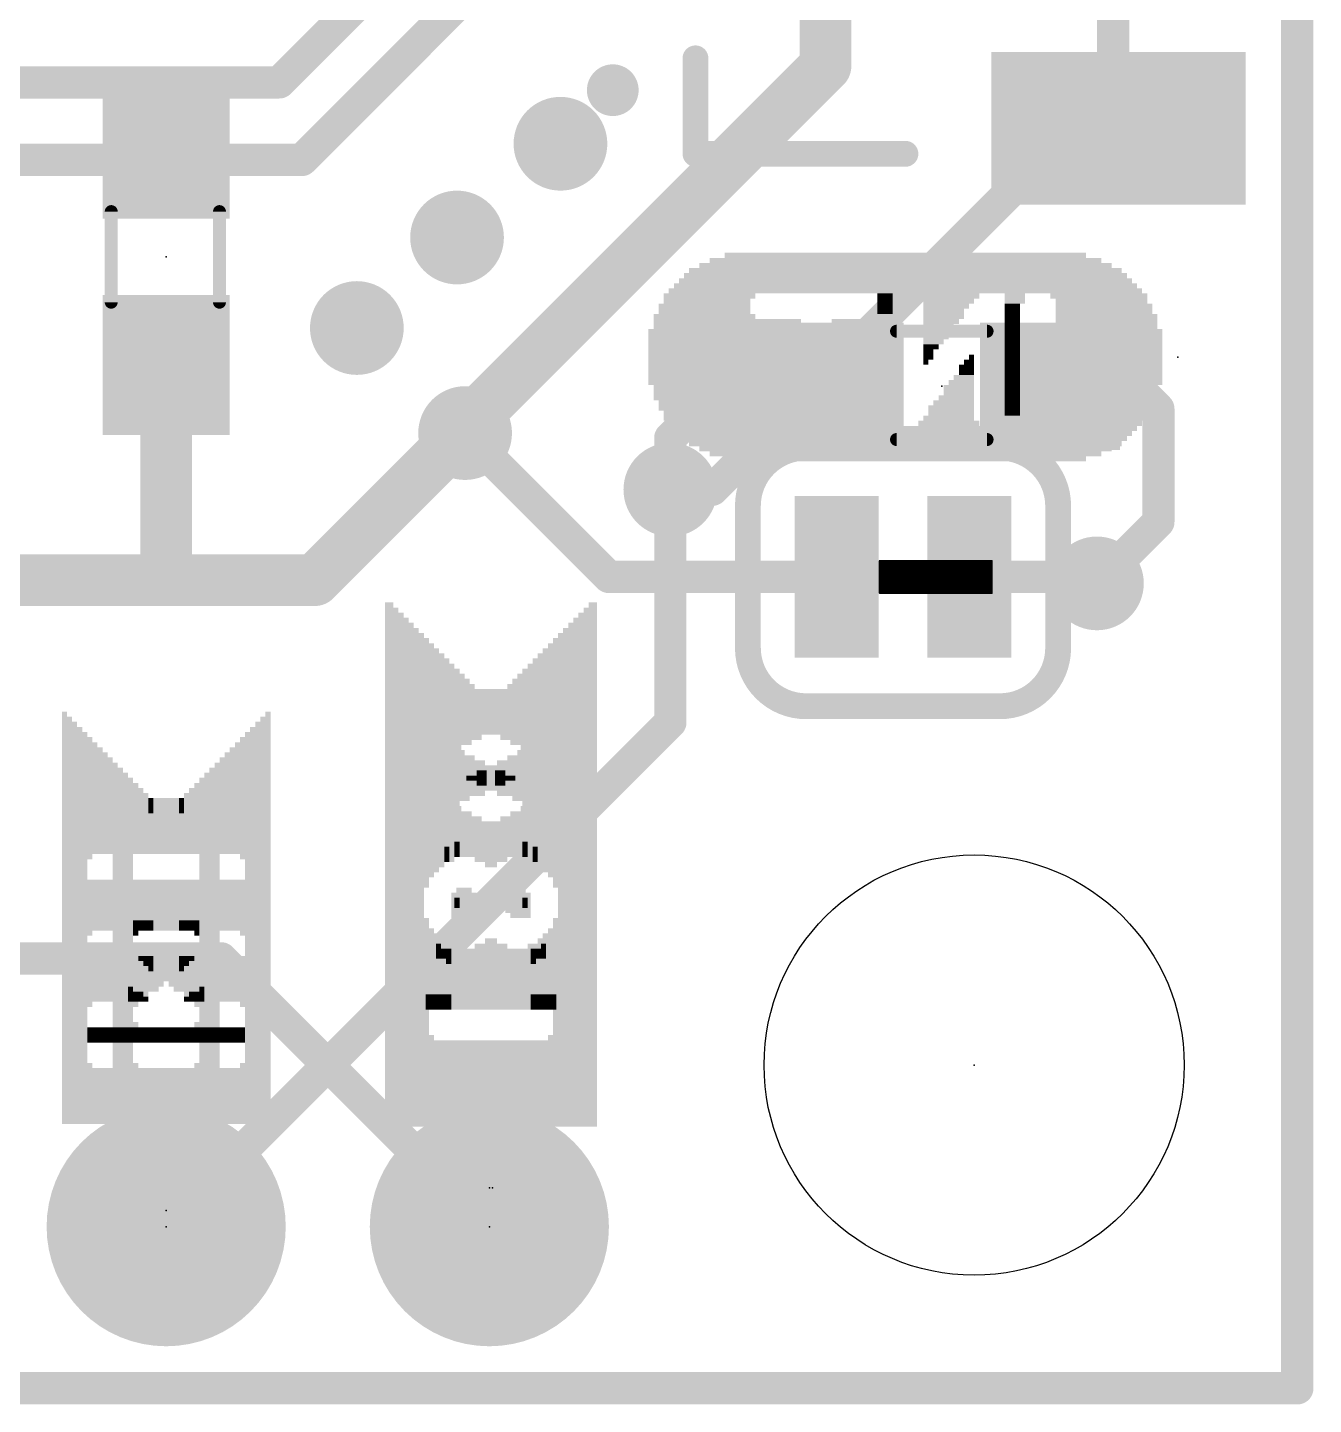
# Model space of a CAD drawing. Extents: x -23 to 84, y -20 to 26.
# Drawn here: x 15.42 to 25.53, y -0.13 to 10.69 of the extents above; entities that cross this region are included whole.
import ezdxf

# ---------------------------------------------------------------- set-up
doc = ezdxf.new("R2010")
doc.units = 0
for name, color, linetype in [('1', 12, 'CONTINUOUS'), ('16', 132, 'CONTINUOUS'), ('17', 110, 'CONTINUOUS'), ('18', 110, 'CONTINUOUS'), ('20', 53, 'CONTINUOUS'), ('21', 41, 'CONTINUOUS'), ('22', 40, 'CONTINUOUS'), ('23', 53, 'CONTINUOUS'), ('24', 53, 'CONTINUOUS'), ('51', 53, 'CONTINUOUS')]:
    doc.layers.add(name, color=color, linetype=linetype)

# ---------------------------------------------------------------- blocks, each defined once
blk = doc.blocks.new('RECT')
blk.add_solid([(-0.5, -0.5), (0.5, -0.5), (-0.5, 0.5), (0.5, 0.5)])
blk = doc.blocks.new('ROUNDP')
at = {"const_width": 0.5}
blk.add_lwpolyline([(0, -0.25, 1), (0, 0.25, 1), (0, -0.25)], format="xyb", dxfattribs=at)
blk = doc.blocks.new('ROUNDV')
at = {"const_width": 0.5}
blk.add_lwpolyline([(0, -0.25, 1), (0, 0.25, 1), (0, -0.25)], format="xyb", dxfattribs=at)

msp = doc.modelspace()

# ---------------------------------------------------------------- linework, layer by layer
at = {"layer": '1'}
for points, const_width in [([(25.4, 0), (25.4, 25.4)], 0.254), ([(21.6916, 11.8618), (21.6916, 10.3886)], 0.4064), ([(21.6916, 10.3886), (18.8595, 7.5565)], 0.4064), ([(16.51, 8.04), (16.51, 6.35)], 0.4064), ([(20.8788, 7.874), (20.4724, 7.4676)], 0.254), ([(20.8788, 7.874), (21.756, 7.874)], 0.254), ([(23.456, 7.874), (24.13, 7.874)], 0.254), ([(24.13, 7.874), (24.3078, 7.6962)], 0.254), ([(24.3078, 7.6962), (24.3078, 6.8072)], 0.254), ([(18.8341, 7.5057), (17.6784, 6.35)], 0.4064), ([(18.8595, 7.5057), (18.8341, 7.5057)], 0.4064), ([(18.8595, 7.5565), (18.8595, 7.5057)], 0.4064), ([(20.4724, 7.0612), (20.4724, 7.4676)], 0.254), ([(20.4724, 7.0612), (20.4724, 5.2324)], 0.254), ([(24.3078, 6.8072), (23.8252, 6.3246)], 0.254), ([(16.51, 6.35), (14.605, 6.35)], 0.4064), ([(17.6784, 6.35), (16.51, 6.35)], 0.4064), ([(20.4724, 5.2324), (16.51, 1.27)], 0.254), ([(0, 0), (25.4, 0)], 0.254)]:
    msp.add_lwpolyline(points, dxfattribs=dict(at, const_width=const_width))
for points, const_width in [([(21.7634, 10.3168, 1), (21.6198, 10.4604)], 0.2032), ([(21.59, 10.3886, 1), (21.7932, 10.3886)], 0.2032), ([(16.6116, 8.04, 1), (16.4084, 8.04)], 0.2032), ([(20.8788, 7.9375, 1), (20.8788, 7.8105)], 0.127), ([(20.9237, 7.8291, 1), (20.8339, 7.9189)], 0.127), ([(21.756, 7.8105, 1), (21.756, 7.9375)], 0.127), ([(23.456, 7.9375, 1), (23.456, 7.8105)], 0.127), ([(24.1749, 7.9189, 1), (24.0851, 7.8291)], 0.127), ([(24.13, 7.8105, 1), (24.13, 7.9375)], 0.127), ([(24.3713, 7.6962, 1), (24.2443, 7.6962)], 0.127), ([(24.2629, 7.6513, 1), (24.3527, 7.7411)], 0.127), ([(18.8341, 7.6073, 1), (18.8341, 7.4041)], 0.2032), ([(18.9611, 7.5565, 1), (18.7579, 7.5565)], 0.2032), ([(18.7877, 7.6283, 1), (18.9313, 7.4847)], 0.2032), ([(18.9059, 7.4339, 1), (18.7623, 7.5775)], 0.2032), ([(18.8595, 7.4041, 1), (18.8595, 7.6073)], 0.2032), ([(18.7579, 7.5057, 1), (18.9611, 7.5057)], 0.2032), ([(20.5359, 7.4676, 1), (20.4089, 7.4676)], 0.127), ([(20.4275, 7.5125, 1), (20.5173, 7.4227)], 0.127), ([(20.5359, 7.0612, 1), (20.4089, 7.0612)], 0.127), ([(20.4089, 7.0612, 1), (20.5359, 7.0612)], 0.127), ([(24.3527, 6.7623, 1), (24.2629, 6.8521)], 0.127), ([(24.2443, 6.8072, 1), (24.3713, 6.8072)], 0.127), ([(16.51, 6.4516, 1), (16.51, 6.2484)], 0.2032), ([(16.51, 6.2484, 1), (16.51, 6.4516)], 0.2032), ([(17.6066, 6.4218, 1), (17.7502, 6.2782)], 0.2032), ([(17.6784, 6.2484, 1), (17.6784, 6.4516)], 0.2032), ([(16.4084, 6.35, 1), (16.6116, 6.35)], 0.2032), ([(23.7803, 6.3695, 1), (23.8701, 6.2797)], 0.127), ([(20.5173, 5.1875, 1), (20.4275, 5.2773)], 0.127), ([(20.4089, 5.2324, 1), (20.5359, 5.2324)], 0.127), ([(16.4651, 1.3149, 1), (16.5549, 1.2251)], 0.127), ([(25.4, -0.0635, 1), (25.4, 0.0635)], 0.127), ([(25.3365, 0, 1), (25.4635, 0)], 0.127)]:
    msp.add_lwpolyline(points, format="xyb", dxfattribs=dict(at, const_width=const_width))
at = {"layer": '16'}
for points, const_width in [([(25.4, 0), (25.4, 25.4)], 0.254), ([(23.9522, 15.7542), (23.9522, 10.2108)], 0.254), ([(18.0848, 10.9474), (17.399, 10.2616)], 0.254), ([(18.8214, 10.8966), (17.5768, 9.652)], 0.254), ([(17.399, 10.2616), (11.43, 10.2616)], 0.254), ([(23.9522, 10.2108), (20.8026, 7.0612)], 0.254), ([(17.5768, 9.652), (11.2776, 9.652)], 0.254), ([(19.9898, 6.3754), (18.8595, 7.5057)], 0.254), ([(20.8026, 7.0612), (20.4724, 7.0612)], 0.254), ([(21.7805, 6.3754), (19.9898, 6.3754)], 0.254), ([(22.9997, 6.5024), (22.1171, 6.5024)], 0.0127), ([(22.1171, 6.5024), (22.1171, 6.2484)], 0.0127), ([(22.1171, 6.4897), (22.9997, 6.4897)], 0.0127), ([(22.8219, 6.3754), (23.7744, 6.3754)], 0.254), ([(22.9997, 6.2484), (22.9997, 6.5024)], 0.0127), ([(23.7744, 6.3754), (23.8252, 6.3246)], 0.254), ([(22.1171, 6.477), (22.9997, 6.477)], 0.0127), ([(22.1171, 6.4643), (22.9997, 6.4643)], 0.0127), ([(22.1171, 6.4516), (22.9997, 6.4516)], 0.0127), ([(22.1171, 6.4389), (22.9997, 6.4389)], 0.0127), ([(22.1171, 6.4262), (22.9997, 6.4262)], 0.0127), ([(22.1171, 6.4135), (22.9997, 6.4135)], 0.0127), ([(22.1171, 6.4008), (22.9997, 6.4008)], 0.0127), ([(22.1171, 6.3881), (22.9997, 6.3881)], 0.0127), ([(22.1171, 6.3754), (22.9997, 6.3754)], 0.0127), ([(22.1171, 6.3627), (22.9997, 6.3627)], 0.0127), ([(22.1171, 6.35), (22.9997, 6.35)], 0.0127), ([(22.1171, 6.3373), (22.9997, 6.3373)], 0.0127), ([(22.1171, 6.3246), (22.9997, 6.3246)], 0.0127), ([(22.1171, 6.3119), (22.9997, 6.3119)], 0.0127), ([(22.1171, 6.2992), (22.9997, 6.2992)], 0.0127), ([(22.1171, 6.2865), (22.9997, 6.2865)], 0.0127), ([(22.1171, 6.2738), (22.9997, 6.2738)], 0.0127), ([(22.1171, 6.2611), (22.9997, 6.2611)], 0.0127), ([(22.1171, 6.2484), (22.9997, 6.2484)], 0.0127), ([(22.1171, 6.2484), (22.9997, 6.2484)], 0.0127), ([(16.9418, 3.3782), (11.8618, 3.3782)], 0.254), ([(19.05, 1.27), (16.9418, 3.3782)], 0.254), ([(0, 0), (25.4, 0)], 0.254)]:
    msp.add_lwpolyline(points, dxfattribs=dict(at, const_width=const_width))
for points, const_width in [([(17.399, 10.1981, 1), (17.399, 10.3251)], 0.127), ([(17.3541, 10.3065, 1), (17.4439, 10.2167)], 0.127), ([(23.9971, 10.1659, 1), (23.9073, 10.2557)], 0.127), ([(23.8887, 10.2108, 1), (24.0157, 10.2108)], 0.127), ([(17.5319, 9.6969, 1), (17.6217, 9.6071)], 0.127), ([(17.5768, 9.5885, 1), (17.5768, 9.7155)], 0.127), ([(18.9044, 7.5506, 1), (18.8146, 7.4608)], 0.127), ([(20.4724, 7.1247, 1), (20.4724, 6.9977)], 0.127), ([(20.7577, 7.1061, 1), (20.8475, 7.0163)], 0.127), ([(20.8026, 6.9977, 1), (20.8026, 7.1247)], 0.127), ([(19.9898, 6.4389, 1), (19.9898, 6.3119)], 0.127), ([(21.7805, 6.3119, 1), (21.7805, 6.4389)], 0.127), ([(22.1171, 6.5056, 1), (22.1171, 6.4992)], 0.0064), ([(22.1202, 6.5024, 1), (22.1139, 6.5024)], 0.0064), ([(22.1171, 6.4929, 1), (22.1171, 6.4865)], 0.0064), ([(22.8219, 6.4389, 1), (22.8219, 6.3119)], 0.127), ([(23.0029, 6.5024, 1), (22.9965, 6.5024)], 0.0064), ([(22.9997, 6.4992, 1), (22.9997, 6.5056)], 0.0064), ([(22.9997, 6.4865, 1), (22.9997, 6.4929)], 0.0064), ([(23.8193, 6.4203, 1), (23.7295, 6.3305)], 0.127), ([(23.7744, 6.3119, 1), (23.7744, 6.4389)], 0.127), ([(19.9449, 6.3305, 1), (20.0347, 6.4203)], 0.127), ([(22.1171, 6.4802, 1), (22.1171, 6.4738)], 0.0064), ([(22.1171, 6.4675, 1), (22.1171, 6.4611)], 0.0064), ([(22.1171, 6.4548, 1), (22.1171, 6.4484)], 0.0064), ([(22.1171, 6.4421, 1), (22.1171, 6.4357)], 0.0064), ([(22.1171, 6.4294, 1), (22.1171, 6.423)], 0.0064), ([(22.1171, 6.4167, 1), (22.1171, 6.4103)], 0.0064), ([(22.1171, 6.404, 1), (22.1171, 6.3976)], 0.0064), ([(22.1171, 6.3913, 1), (22.1171, 6.3849)], 0.0064), ([(22.9997, 6.4738, 1), (22.9997, 6.4802)], 0.0064), ([(22.9997, 6.4611, 1), (22.9997, 6.4675)], 0.0064), ([(22.9997, 6.4484, 1), (22.9997, 6.4548)], 0.0064), ([(22.9997, 6.4357, 1), (22.9997, 6.4421)], 0.0064), ([(22.9997, 6.423, 1), (22.9997, 6.4294)], 0.0064), ([(22.9997, 6.4103, 1), (22.9997, 6.4167)], 0.0064), ([(22.9997, 6.3976, 1), (22.9997, 6.404)], 0.0064), ([(22.9997, 6.3849, 1), (22.9997, 6.3913)], 0.0064), ([(23.7803, 6.2797, 1), (23.8701, 6.3695)], 0.127), ([(22.1171, 6.3786, 1), (22.1171, 6.3722)], 0.0064), ([(22.1171, 6.3659, 1), (22.1171, 6.3595)], 0.0064), ([(22.1171, 6.3532, 1), (22.1171, 6.3468)], 0.0064), ([(22.1171, 6.3405, 1), (22.1171, 6.3341)], 0.0064), ([(22.1171, 6.3278, 1), (22.1171, 6.3214)], 0.0064), ([(22.1171, 6.3151, 1), (22.1171, 6.3087)], 0.0064), ([(22.1171, 6.3024, 1), (22.1171, 6.296)], 0.0064), ([(22.1171, 6.2897, 1), (22.1171, 6.2833)], 0.0064), ([(22.1171, 6.277, 1), (22.1171, 6.2706)], 0.0064), ([(22.9997, 6.3722, 1), (22.9997, 6.3786)], 0.0064), ([(22.9997, 6.3595, 1), (22.9997, 6.3659)], 0.0064), ([(22.9997, 6.3468, 1), (22.9997, 6.3532)], 0.0064), ([(22.9997, 6.3341, 1), (22.9997, 6.3405)], 0.0064), ([(22.9997, 6.3214, 1), (22.9997, 6.3278)], 0.0064), ([(22.9997, 6.3087, 1), (22.9997, 6.3151)], 0.0064), ([(22.9997, 6.296, 1), (22.9997, 6.3024)], 0.0064), ([(22.9997, 6.2833, 1), (22.9997, 6.2897)], 0.0064), ([(22.9997, 6.2706, 1), (22.9997, 6.277)], 0.0064), ([(22.1171, 6.2643, 1), (22.1171, 6.2579)], 0.0064), ([(22.1171, 6.2516, 1), (22.1171, 6.2452)], 0.0064), ([(22.1171, 6.2516, 1), (22.1171, 6.2452)], 0.0064), ([(22.1139, 6.2484, 1), (22.1202, 6.2484)], 0.0064), ([(22.9965, 6.2484, 1), (23.0029, 6.2484)], 0.0064), ([(22.9997, 6.2579, 1), (22.9997, 6.2643)], 0.0064), ([(22.9997, 6.2452, 1), (22.9997, 6.2516)], 0.0064), ([(22.9997, 6.2452, 1), (22.9997, 6.2516)], 0.0064), ([(16.9867, 3.4231, 1), (16.8969, 3.3333)], 0.127), ([(16.9418, 3.3147, 1), (16.9418, 3.4417)], 0.127), ([(19.0051, 1.2251, 1), (19.0949, 1.3149)], 0.127), ([(25.4, -0.0635, 1), (25.4, 0.0635)], 0.127), ([(25.3365, 0, 1), (25.4635, 0)], 0.127)]:
    msp.add_lwpolyline(points, format="xyb", dxfattribs=dict(at, const_width=const_width))
at = {"layer": '20', "const_width": 0.2032}
for points in [[(25.4, 25.4), (25.4, 0)], [(25.4, 0), (0, 0)]]:
    msp.add_lwpolyline(points, dxfattribs=at)
at = {"layer": '20', "const_width": 0.1016}
for points in [[(25.3492, 0, 1), (25.4508, 0)], [(25.4, -0.0508, 1), (25.4, 0.0508)]]:
    msp.add_lwpolyline(points, format="xyb", dxfattribs=at)
at = {"layer": '20'}
msp.add_circle((22.86, 2.54), 1.651, dxfattribs=at)
at = {"layer": '21', "const_width": 0.2032}
for points in [[(20.67, 9.7), (20.67, 10.45)], [(22.32, 9.7), (20.67, 9.7)]]:
    msp.add_lwpolyline(points, dxfattribs=at)
at = {"layer": '21'}
for points, const_width in [([(20.7208, 10.45, 1), (20.6192, 10.45)], 0.1016), ([(20.02, 10.0984, 1), (20.02, 10.3016, 1), (20.02, 10.0984)], 0.2032), ([(20.67, 9.7508, 1), (20.67, 9.6492)], 0.1016), ([(20.6192, 9.7, 1), (20.7208, 9.7)], 0.1016), ([(22.32, 9.6492, 1), (22.32, 9.7508)], 0.1016)]:
    msp.add_lwpolyline(points, format="xyb", dxfattribs=dict(at, const_width=const_width))
at = {"layer": '22'}
for points, const_width in [([(21.5392, 7.3914, 0.4142), (21.082, 6.9342)], 0.2032), ([(21.5392, 7.4422, 1), (21.5392, 7.3406)], 0.1016), ([(21.5392, 7.3406, 1), (21.5392, 7.4422)], 0.1016), ([(23.5204, 6.9342, 0.4142), (23.0632, 7.3914)], 0.2032), ([(23.0632, 7.4422, 1), (23.0632, 7.3406)], 0.1016), ([(23.0632, 7.3406, 1), (23.0632, 7.4422)], 0.1016), ([(21.1328, 6.9342, 1), (21.0312, 6.9342)], 0.1016), ([(23.5712, 6.9342, 1), (23.4696, 6.9342)], 0.1016), ([(21.0312, 6.9342, 1), (21.1328, 6.9342)], 0.1016), ([(23.4696, 6.9342, 1), (23.5712, 6.9342)], 0.1016), ([(21.082, 5.8166, 0.4142), (21.5392, 5.3594)], 0.2032), ([(21.1328, 5.8166, 1), (21.0312, 5.8166)], 0.1016), ([(21.0312, 5.8166, 1), (21.1328, 5.8166)], 0.1016), ([(23.0632, 5.3594, 0.4142), (23.5204, 5.8166)], 0.2032), ([(23.5712, 5.8166, 1), (23.4696, 5.8166)], 0.1016), ([(23.4696, 5.8166, 1), (23.5712, 5.8166)], 0.1016), ([(21.5392, 5.4102, 1), (21.5392, 5.3086)], 0.1016), ([(21.5392, 5.3086, 1), (21.5392, 5.4102)], 0.1016), ([(23.0632, 5.4102, 1), (23.0632, 5.3086)], 0.1016), ([(23.0632, 5.3086, 1), (23.0632, 5.4102)], 0.1016)]:
    msp.add_lwpolyline(points, format="xyb", dxfattribs=dict(at, const_width=const_width))
at = {"layer": '22', "const_width": 0.2032}
for points in [[(23.0632, 7.3914), (21.5392, 7.3914)], [(21.082, 5.8166), (21.082, 6.9342)], [(23.5204, 5.8166), (23.5204, 6.9342)], [(21.5392, 5.3594), (23.0632, 5.3594)]]:
    msp.add_lwpolyline(points, dxfattribs=at)
at = {"layer": '23'}
for p in [(16.51, 8.89), (22.606, 7.874), (22.86, 2.54), (19.0754, 1.5748), (16.51, 1.397), (16.51, 1.27), (19.05, 1.27)]:
    msp.add_point(p, dxfattribs=at)
at = {"layer": '24'}
for p in [(24.4602, 8.1026), (22.3012, 6.3754), (19.05, 1.5748), (16.51, 1.397)]:
    msp.add_point(p, dxfattribs=at)
at = {"layer": '51', "const_width": 0.1016}
for points in [[(16.078, 8.534), (16.078, 9.246)], [(16.929, 8.534), (16.929, 9.246)], [(22.25, 8.306), (22.962, 8.306)], [(22.25, 7.455), (22.962, 7.455)]]:
    msp.add_lwpolyline(points, dxfattribs=at)
at = {"layer": '51', "const_width": 0.0508}
for points in [[(16.1034, 9.246, 1), (16.0526, 9.246)], [(16.9544, 9.246, 1), (16.9036, 9.246)], [(16.0526, 8.534, 1), (16.1034, 8.534)], [(16.9036, 8.534, 1), (16.9544, 8.534)], [(22.25, 8.3314, 1), (22.25, 8.2806)], [(22.962, 8.2806, 1), (22.962, 8.3314)], [(22.25, 7.4804, 1), (22.25, 7.4296)], [(22.962, 7.4296, 1), (22.962, 7.4804)]]:
    msp.add_lwpolyline(points, format="xyb", dxfattribs=at)

# ---------------------------------------------------------------- block references
at = {"layer": '1', "xscale": 1.2, "yscale": 2, "rotation": 90}
msp.add_blockref('RECT', (23.995, 9.9), dxfattribs=at)
at = {"layer": '1', "xscale": 1.1, "rotation": 90}
for p in [(16.51, 9.74), (16.51, 8.04)]:
    msp.add_blockref('RECT', p, dxfattribs=at)
at = {"layer": '1', "xscale": 1.1}
for p in [(21.756, 7.874), (23.456, 7.874)]:
    msp.add_blockref('RECT', p, dxfattribs=at)
at = {"layer": '16', "xscale": 0.6604, "yscale": 1.27, "rotation": 180}
for p in [(21.7805, 6.3754), (22.8219, 6.3754)]:
    msp.add_blockref('RECT', p, dxfattribs=at)
at = {"layer": '17', "xscale": 1.8796, "yscale": 1.8796, "rotation": 90}
for p in [(16.51, 1.27), (16.51, 1.27), (19.05, 1.27), (19.05, 1.27)]:
    msp.add_blockref('ROUNDP', p, dxfattribs=at)
at = {"layer": '18', "xscale": 0.7366, "yscale": 0.7366}
for p in [(19.6088, 9.779), (19.6088, 9.779), (18.796, 9.0424), (18.796, 9.0424), (18.0086, 8.3312), (18.0086, 8.3312), (18.8595, 7.5057), (18.8595, 7.5057), (20.4724, 7.0612), (20.4724, 7.0612), (23.8252, 6.3246), (23.8252, 6.3246)]:
    msp.add_blockref('ROUNDV', p, dxfattribs=at)
at = {"layer": '21', "yscale": 0.04, "rotation": 90}
for p, xscale in [((18.2754, 4.1148), 4.12), ((19.8754, 4.1148), 4.12), ((18.3154, 4.0948), 4.08), ((18.3554, 4.0748), 4.04), ((19.7954, 4.0748), 4.04), ((19.8354, 4.0948), 4.08), ((18.3954, 4.0548), 4), ((18.4354, 4.0348), 3.96), ((18.4754, 4.0148), 3.92), ((19.6754, 4.0148), 3.92), ((19.7154, 4.0348), 3.96), ((19.7554, 4.0548), 4), ((18.5154, 3.9948), 3.88), ((18.5554, 5.5548), 0.68), ((18.5954, 5.5748), 0.56), ((19.5554, 5.3748), 0.96), ((19.5954, 5.3748), 1.04), ((19.6354, 3.9948), 3.88), ((18.6354, 5.5748), 0.48), ((18.6754, 5.5548), 0.44), ((18.7154, 5.5348), 0.4), ((19.4354, 5.3548), 0.76), ((19.4754, 5.3548), 0.84), ((19.5154, 5.3748), 0.88), ((18.7554, 5.4948), 0.4), ((18.7954, 5.4748), 0.36), ((19.3554, 5.3348), 0.64), ((19.3954, 5.3348), 0.72), ((18.8354, 5.4348), 0.36), ((18.8754, 5.4148), 0.32), ((18.9154, 5.3748), 0.32), ((19.2354, 5.2948), 0.48), ((19.2754, 5.3148), 0.52), ((19.3154, 5.3148), 0.6), ((18.9554, 5.3548), 0.28), ((18.9954, 5.3348), 0.32), ((19.0354, 5.3348), 0.32), ((19.0754, 5.3148), 0.36), ((19.1154, 5.3148), 0.36), ((19.1554, 5.2948), 0.4), ((19.1954, 5.2948), 0.4), ((15.71, 3.697), 3.24), ((17.31, 3.697), 3.24), ((15.75, 3.677), 3.2), ((15.79, 3.657), 3.16), ((15.83, 3.637), 3.12), ((17.19, 3.637), 3.12), ((17.23, 3.657), 3.16), ((17.27, 3.677), 3.2), ((15.87, 4.797), 0.72), ((15.91, 4.817), 0.6), ((17.11, 4.637), 0.96), ((17.15, 3.617), 3.08), ((18.5554, 4.8148), 0.72), ((18.5954, 4.7948), 0.6), ((18.6354, 4.7948), 0.6), ((15.95, 4.797), 0.56), ((15.99, 4.777), 0.52), ((16.03, 4.757), 0.48), ((16.99, 4.597), 0.8), ((17.03, 4.617), 0.84), ((17.07, 4.637), 0.88), ((18.6754, 4.7948), 0.52), ((18.7154, 4.7948), 0.52), ((18.7554, 4.7948), 0.44), ((18.7954, 4.7948), 0.44), ((18.8354, 4.8148), 0.4), ((16.07, 4.697), 0.52), ((16.11, 3.497), 2.84), ((16.15, 3.477), 2.8), ((16.87, 4.537), 0.68), ((16.91, 4.557), 0.72), ((16.95, 4.577), 0.76), ((18.8754, 4.7948), 0.36), ((18.9154, 4.8148), 0.32), ((18.9554, 4.7948), 0.28), ((18.9954, 4.7948), 0.28), ((19.0354, 4.7948), 0.2), ((19.0754, 4.7948), 0.2), ((16.19, 3.457), 2.76), ((16.23, 3.437), 2.72), ((16.79, 4.497), 0.6), ((16.83, 4.517), 0.64), ((19.1154, 4.7948), 0.12), ((19.1554, 4.7948), 0.12), ((19.1954, 4.7948), 0.04), ((19.2354, 4.7948), 0.04), ((16.27, 4.617), 0.28), ((16.31, 4.617), 0.2), ((16.35, 4.597), 0.16), ((16.67, 4.437), 0.48), ((16.71, 4.457), 0.52), ((16.75, 4.477), 0.56), ((19.4754, 4.3948), 0.52), ((19.5154, 4.3748), 0.56), ((19.5554, 4.3748), 0.64), ((19.5954, 4.3548), 0.76), ((16.39, 4.577), 0.12), ((16.43, 4.417), 0.44), ((16.47, 4.417), 0.44), ((16.51, 4.417), 0.44), ((16.55, 4.417), 0.44), ((16.59, 4.417), 0.44), ((16.63, 4.417), 0.44), ((19.3154, 4.3748), 0.4), ((19.3554, 4.3748), 0.4), ((19.3954, 4.3948), 0.44), ((19.4354, 4.3948), 0.44), ((19.0754, 4.2748), 0.36), ((19.1154, 4.2948), 0.32), ((19.1554, 4.3348), 0.32), ((19.1954, 4.3348), 0.32), ((19.2354, 4.3548), 0.36), ((19.2754, 4.3548), 0.36), ((18.5554, 4.1748), 0.48), ((18.8354, 4.2548), 0.16), ((18.8754, 4.2548), 0.16), ((18.9154, 4.2748), 0.2), ((18.9554, 4.2548), 0.24), ((18.9954, 4.2748), 0.28), ((19.0354, 4.2548), 0.32), ((18.5954, 4.1548), 0.28), ((18.6354, 4.1548), 0.2), ((18.6754, 4.1748), 0.16), ((18.7154, 4.1948), 0.12), ((18.7554, 4.2148), 0.16), ((18.7954, 4.2348), 0.12), ((16.43, 3.777), 0.36), ((16.47, 3.797), 0.4), ((16.51, 3.797), 0.4), ((16.55, 3.797), 0.4), ((16.59, 3.797), 0.4), ((16.63, 3.797), 0.4), ((16.67, 3.797), 0.4), ((16.71, 3.797), 0.4), ((16.75, 3.797), 0.4), ((16.79, 3.797), 0.4), ((16.83, 3.797), 0.4), ((16.87, 3.797), 0.4), ((16.91, 3.797), 0.4), ((16.95, 3.797), 0.4), ((16.99, 3.797), 0.4), ((17.03, 3.797), 0.4), ((17.07, 3.797), 0.4), ((17.11, 3.777), 0.44), ((19.2354, 3.8148), 0.24), ((19.2754, 3.8148), 0.24), ((19.3154, 3.8148), 0.24), ((18.7954, 3.8148), 0.08), ((18.8354, 3.8148), 0.16), ((18.8754, 3.8148), 0.16), ((18.9154, 3.8148), 0.16), ((19.1954, 3.8148), 0.16), ((19.3554, 3.7948), 0.2), ((18.5554, 2.8748), 1.64), ((16.27, 3.617), 0.12), ((16.31, 3.637), 0.08), ((16.35, 3.637), 0.08), ((16.39, 3.637), 0.08), ((18.5954, 3.2948), 0.64), ((18.6354, 3.2748), 0.6), ((19.5554, 3.4548), 0.24), ((19.5954, 3.4948), 0.32), ((18.6754, 3.2548), 0.56), ((18.7154, 3.2348), 0.52), ((18.7554, 3.2348), 0.52), ((18.9554, 3.2348), 0.52), ((18.9954, 3.2348), 0.52), ((19.0354, 3.2548), 0.56), ((19.0754, 3.2548), 0.56), ((19.1154, 3.2348), 0.52), ((19.4754, 3.4348), 0.12), ((19.5154, 3.4548), 0.16), ((16.27, 3.197), 0.4), ((16.31, 3.217), 0.36), ((16.35, 3.237), 0.32), ((16.39, 3.257), 0.28), ((16.43, 3.257), 0.28), ((16.47, 3.277), 0.24), ((16.51, 3.297), 0.2), ((16.55, 3.317), 0.16), ((16.59, 3.317), 0.16), ((16.63, 3.337), 0.12), ((16.67, 3.357), 0.08), ((16.71, 3.377), 0.04), ((17.03, 3.197), 0.32), ((17.07, 3.197), 0.32), ((17.11, 3.197), 0.4), ((18.7954, 3.2148), 0.48), ((18.8354, 3.2148), 0.48), ((18.8754, 3.2148), 0.48), ((18.9154, 3.2148), 0.48), ((19.1554, 3.2148), 0.48), ((19.1954, 3.2148), 0.48), ((19.2354, 3.2148), 0.48), ((19.2754, 3.1948), 0.44), ((19.3154, 3.2148), 0.48), ((19.3554, 3.3748), 0.16), ((19.3954, 3.3948), 0.12), ((19.4354, 3.4148), 0.08), ((16.95, 3.157), 0.24), ((16.99, 3.177), 0.28), ((16.79, 3.097), 0.12), ((16.83, 3.117), 0.16), ((16.87, 3.137), 0.2), ((16.91, 3.137), 0.2), ((19.3554, 3.0748), 0.2), ((16.67, 3.057), 0.04), ((16.71, 3.077), 0.08), ((16.75, 3.077), 0.08), ((19.3954, 3.0348), 0.12), ((19.4354, 3.0348), 0.12), ((19.4754, 3.0348), 0.12), ((19.5154, 3.0348), 0.12), ((19.5554, 3.0348), 0.12), ((19.5954, 3.0548), 0.16), ((16.27, 2.797), 0.16), ((16.31, 2.777), 0.12), ((16.35, 2.777), 0.12), ((16.39, 2.777), 0.12), ((16.43, 2.777), 0.12), ((16.47, 2.777), 0.12), ((16.51, 2.777), 0.12), ((16.55, 2.777), 0.12), ((16.59, 2.777), 0.12), ((16.63, 2.777), 0.12), ((16.67, 2.777), 0.12), ((16.71, 2.777), 0.12), ((16.75, 2.777), 0.12), ((16.79, 2.777), 0.12), ((16.83, 2.777), 0.12), ((16.87, 2.777), 0.12), ((16.91, 2.777), 0.12), ((16.95, 2.777), 0.12), ((16.99, 2.777), 0.12), ((17.03, 2.777), 0.12), ((17.07, 2.777), 0.12), ((17.11, 2.777), 0.12), ((18.5954, 2.4148), 0.72), ((18.6354, 2.3948), 0.68), ((19.0354, 2.3948), 0.68), ((19.0754, 2.3948), 0.68), ((19.1154, 2.3948), 0.68), ((19.1554, 2.3948), 0.68), ((19.1954, 2.3948), 0.68), ((19.2354, 2.3948), 0.68), ((19.2754, 2.3948), 0.68), ((19.3154, 2.3948), 0.68), ((19.3554, 2.3948), 0.68), ((19.3954, 2.3948), 0.68), ((19.4354, 2.3948), 0.68), ((19.4754, 2.3948), 0.68), ((19.5154, 2.3948), 0.68), ((19.5554, 2.3948), 0.68), ((19.5954, 2.4148), 0.72), ((18.6754, 2.3748), 0.64), ((18.7154, 2.3548), 0.6), ((18.7554, 2.3348), 0.56), ((15.87, 2.297), 0.44), ((16.07, 2.297), 0.44), ((16.27, 2.317), 0.48), ((16.31, 2.297), 0.44), ((16.35, 2.297), 0.44), ((16.39, 2.297), 0.44), ((16.43, 2.297), 0.44), ((16.47, 2.297), 0.44), ((16.51, 2.297), 0.44), ((16.55, 2.297), 0.44), ((16.59, 2.297), 0.44), ((16.63, 2.297), 0.44), ((16.67, 2.297), 0.44), ((16.71, 2.297), 0.44), ((16.75, 2.297), 0.44), ((16.79, 2.297), 0.44), ((16.83, 2.297), 0.44), ((16.87, 2.297), 0.44), ((16.91, 2.297), 0.44), ((16.95, 2.297), 0.44), ((16.99, 2.297), 0.44), ((17.03, 2.297), 0.44), ((17.07, 2.297), 0.44), ((17.11, 2.317), 0.48), ((18.7954, 2.3148), 0.52), ((18.8354, 2.2948), 0.48), ((18.8754, 2.2748), 0.44), ((18.9154, 2.2748), 0.44), ((18.9554, 2.2748), 0.44), ((18.9954, 2.2948), 0.48), ((15.91, 2.277), 0.4), ((15.95, 2.277), 0.4), ((15.99, 2.277), 0.4), ((16.03, 2.277), 0.4)]:
    msp.add_blockref('RECT', p, dxfattribs=dict(at, xscale=xscale))
at = {"layer": '22', "yscale": 0.04}
for p, xscale, rotation in [((22.3202, 8.8626), 3.08, 180), ((22.3202, 8.9026), 2.84, 180), ((22.3202, 8.7826), 3.4, 180), ((22.3202, 8.8226), 3.24, 180), ((22.3202, 8.6626), 3.64, 180), ((22.3202, 8.7026), 3.56, 180), ((22.3202, 8.7426), 3.48, 180), ((20.7802, 8.5826), 0.72, 180), ((20.7602, 8.5426), 0.68, 180), ((22.3202, 8.6226), 3.72, 180), ((22.1602, 8.5826), 0.12, 180), ((22.1602, 8.5426), 0.12, 180), ((22.6602, 8.5826), 0.48, 180), ((22.6602, 8.5426), 0.4, 180), ((23.1802, 8.5826), 0.16, 180), ((23.1802, 8.5426), 0.16, 180), ((23.8402, 8.5826), 0.76, 180), ((23.8602, 8.5426), 0.72, 180), ((20.7402, 8.4226), 0.8, 180), ((20.7402, 8.5026), 0.72, 180), ((20.7402, 8.4626), 0.72, 180), ((22.1402, 8.4226), 0.16, 180), ((22.1602, 8.5026), 0.12, 180), ((22.1602, 8.4626), 0.12, 180), ((22.6402, 8.5026), 0.36, 180), ((22.6202, 8.4626), 0.32, 180), ((22.6202, 8.4226), 0.32, 180), ((23.1602, 8.5026), 0.12, 180), ((23.1602, 8.4626), 0.12, 180), ((23.1602, 8.4226), 0.12, 180), ((23.8802, 8.5026), 0.76, 180), ((23.8802, 8.4626), 0.76, 180), ((23.9002, 8.4226), 0.8, 180), ((20.9202, 8.3826), 1.16, 180), ((20.9202, 8.3426), 1.16, 180), ((21.9802, 8.3826), 0.48, 180), ((21.9802, 8.3426), 0.48, 180), ((22.6002, 8.3826), 0.28, 180), ((22.5802, 8.3426), 0.24, 180), ((23.1602, 8.3826), 0.12, 180), ((23.1602, 8.3426), 0.12, 180), ((23.9002, 8.3826), 0.8, 180), ((23.9002, 8.3426), 0.8, 180), ((20.9002, 8.3026), 1.2, 180), ((20.9002, 8.2626), 1.2, 180), ((20.9002, 8.2226), 1.2, 180), ((21.9802, 8.3026), 0.48, 180), ((21.9802, 8.2626), 0.48, 180), ((21.9802, 8.2226), 0.48, 180), ((22.5602, 8.3026), 0.2, 180), ((22.5602, 8.2626), 0.2, 180), ((22.5402, 8.2226), 0.16, 180), ((23.1602, 8.3026), 0.12, 180), ((23.1602, 8.2626), 0.12, 180), ((23.1602, 8.2226), 0.12, 180), ((23.9202, 8.3026), 0.84, 180), ((23.9202, 8.2626), 0.84, 180), ((23.9202, 8.2226), 0.84, 180), ((20.9002, 8.1826), 1.2, 180), ((20.9002, 8.1426), 1.2, 180), ((20.9002, 8.1026), 1.2, 180), ((21.9802, 8.1826), 0.48, 180), ((21.9802, 8.1426), 0.48, 180), ((21.9802, 8.1026), 0.48, 180), ((22.5202, 8.1826), 0.12, 180), ((22.5002, 8.1426), 0.08, 180), ((22.5002, 8.1026), 0.08, 180), ((22.8402, 8.1026), 0.04, 180), ((23.1602, 8.1826), 0.12, 180), ((23.1602, 8.1426), 0.12, 180), ((23.1602, 8.1026), 0.12, 180), ((23.9202, 8.1826), 0.84, 180), ((23.9202, 8.1426), 0.84, 180), ((23.9202, 8.1026), 0.84, 180), ((20.9002, 8.0626), 1.2, 180), ((20.9002, 8.0226), 1.2, 180), ((21.9802, 8.0626), 0.48, 180), ((21.9802, 8.0226), 0.48, 180), ((22.4802, 8.0626), 0.04, 180), ((22.8002, 8.0226), 0.12, 180), ((22.8202, 8.0626), 0.08, 180), ((23.1602, 8.0626), 0.12, 180), ((23.1602, 8.0226), 0.12, 180), ((23.9202, 8.0626), 0.84, 180), ((23.9202, 8.0226), 0.84, 180), ((20.9002, 7.9826), 1.2, 180), ((20.9002, 7.9426), 1.2, 180), ((20.9002, 7.9026), 1.2, 180), ((21.9802, 7.9826), 0.48, 180), ((21.9802, 7.9426), 0.48, 180), ((21.9802, 7.9026), 0.48, 180), ((22.7602, 7.9026), 0.2, 180), ((22.7802, 7.9426), 0.16, 180), ((22.8002, 7.9826), 0.12, 180), ((23.1602, 7.9826), 0.12, 180), ((23.1602, 7.9426), 0.12, 180), ((23.1602, 7.9026), 0.12, 180), ((23.9202, 7.9826), 0.84, 180), ((23.9202, 7.9426), 0.84, 180), ((23.9202, 7.9026), 0.84, 180), ((20.9202, 7.8626), 1.16, 180), ((20.9202, 7.8226), 1.16, 180), ((20.9202, 7.7826), 1.16, 180), ((21.9802, 7.8626), 0.48, 180), ((21.9802, 7.8226), 0.48, 180), ((21.9802, 7.7826), 0.48, 180), ((22.7202, 7.7826), 0.28, 180), ((22.7402, 7.8626), 0.24, 180), ((22.7402, 7.8226), 0.24, 180), ((23.1602, 7.8626), 0.12, 180), ((23.1602, 7.8226), 0.12, 180), ((23.1602, 7.7826), 0.12, 180), ((23.9002, 7.8626), 0.8, 180), ((23.9002, 7.8226), 0.8, 180), ((23.9002, 7.7826), 0.8, 180), ((20.9402, 7.7426), 1.12, 180), ((20.9402, 7.7026), 1.12, 180), ((20.9602, 7.6626), 1.08, 180), ((21.9802, 7.7426), 0.48, 180), ((21.9802, 7.7026), 0.48, 180), ((21.9802, 7.6626), 0.48, 180), ((22.6802, 7.7026), 0.36, 180), ((22.6802, 7.6626), 0.36, 180), ((22.7002, 7.7426), 0.32, 180), ((23.1602, 7.7426), 0.12, 180), ((23.1602, 7.7026), 0.12, 180), ((23.1602, 7.6626), 0.12, 180), ((23.8802, 7.7426), 0.76, 180), ((23.8802, 7.7026), 0.76, 180), ((23.8602, 7.6626), 0.72, 180), ((20.9602, 7.6226), 1.08, 180), ((21.0002, 7.5826), 1.08, 180), ((21.9802, 7.5826), 0.56, 180), ((21.9802, 7.6226), 0.48, 180), ((22.6602, 7.5826), 0.48, 180), ((22.6602, 7.6226), 0.4, 180), ((23.1802, 7.6226), 0.16, 180), ((23.1802, 7.5826), 0.16, 180), ((23.8402, 7.6226), 0.76, 180), ((23.8202, 7.5826), 0.72, 180), ((22.3202, 7.5426), 3.64, 180), ((22.3202, 7.5026), 3.56, 180), ((22.3202, 7.4626), 3.48, 180), ((22.3202, 7.4226), 3.4, 180), ((22.3202, 7.3826), 3.24, 180), ((22.3202, 7.3426), 3.08, 180), ((22.3202, 7.3026), 2.84, 180), ((18.25, 4.1148), 4.12, 90), ((19.85, 4.1148), 4.12, 90), ((18.29, 4.0948), 4.08, 90), ((18.33, 4.0748), 4.04, 90), ((19.77, 4.0748), 4.04, 90), ((19.81, 4.0948), 4.08, 90), ((18.37, 4.0548), 4, 90), ((18.41, 4.0348), 3.96, 90), ((18.45, 4.0148), 3.92, 90), ((19.65, 4.0148), 3.92, 90), ((19.69, 4.0348), 3.96, 90), ((19.73, 4.0548), 4, 90), ((18.49, 3.9948), 3.88, 90), ((18.53, 5.3748), 1.04, 90), ((18.57, 5.3748), 0.96, 90), ((19.53, 5.5748), 0.56, 90), ((19.57, 5.5548), 0.68, 90), ((19.61, 3.9948), 3.88, 90), ((18.61, 5.3748), 0.88, 90), ((18.65, 5.3548), 0.84, 90), ((18.69, 5.3548), 0.76, 90), ((19.41, 5.5348), 0.4, 90), ((19.45, 5.5548), 0.44, 90), ((19.49, 5.5748), 0.48, 90), ((18.73, 5.3348), 0.72, 90), ((18.77, 5.3348), 0.64, 90), ((19.33, 5.4748), 0.36, 90), ((19.37, 5.4948), 0.4, 90), ((18.81, 5.3148), 0.6, 90), ((18.85, 5.3148), 0.52, 90), ((18.89, 5.2948), 0.48, 90), ((19.21, 5.3748), 0.32, 90), ((19.25, 5.4148), 0.32, 90), ((19.29, 5.4348), 0.36, 90), ((18.93, 5.2948), 0.4, 90), ((18.97, 5.2948), 0.4, 90), ((19.01, 5.3148), 0.36, 90), ((19.05, 5.3148), 0.36, 90), ((19.09, 5.3348), 0.32, 90), ((19.13, 5.3348), 0.32, 90), ((19.17, 5.3548), 0.28, 90), ((15.71, 3.697), 3.24, 90), ((17.31, 3.697), 3.24, 90), ((15.75, 3.677), 3.2, 90), ((15.79, 3.657), 3.16, 90), ((15.83, 3.637), 3.12, 90), ((17.19, 3.637), 3.12, 90), ((17.23, 3.657), 3.16, 90), ((17.27, 3.677), 3.2, 90), ((15.87, 3.617), 3.08, 90), ((15.91, 4.637), 0.96, 90), ((17.11, 4.817), 0.6, 90), ((17.15, 4.797), 0.72, 90), ((19.49, 4.7948), 0.6, 90), ((19.53, 4.7948), 0.6, 90), ((19.57, 4.8148), 0.72, 90), ((15.95, 4.637), 0.88, 90), ((15.99, 4.617), 0.84, 90), ((16.03, 4.597), 0.8, 90), ((16.99, 4.757), 0.48, 90), ((17.03, 4.777), 0.52, 90), ((17.07, 4.797), 0.56, 90), ((19.29, 4.8148), 0.4, 90), ((19.33, 4.7948), 0.44, 90), ((19.37, 4.7948), 0.44, 90), ((19.41, 4.7948), 0.52, 90), ((19.45, 4.7948), 0.52, 90), ((16.07, 4.577), 0.76, 90), ((16.11, 4.557), 0.72, 90), ((16.15, 4.537), 0.68, 90), ((16.87, 3.477), 2.8, 90), ((16.91, 3.497), 2.84, 90), ((16.95, 4.697), 0.52, 90), ((19.05, 4.7948), 0.2, 90), ((19.09, 4.7948), 0.2, 90), ((19.13, 4.7948), 0.28, 90), ((19.17, 4.7948), 0.28, 90), ((19.21, 4.8148), 0.32, 90), ((19.25, 4.7948), 0.36, 90), ((16.19, 4.517), 0.64, 90), ((16.23, 4.497), 0.6, 90), ((16.79, 3.437), 2.72, 90), ((16.83, 3.457), 2.76, 90), ((18.89, 4.7948), 0.04, 90), ((18.93, 4.7948), 0.04, 90), ((18.97, 4.7948), 0.12, 90), ((19.01, 4.7948), 0.12, 90), ((16.27, 4.477), 0.56, 90), ((16.31, 4.457), 0.52, 90), ((16.35, 4.437), 0.48, 90), ((16.67, 4.597), 0.16, 90), ((16.71, 4.617), 0.2, 90), ((16.75, 4.617), 0.28, 90), ((18.53, 4.3548), 0.76, 90), ((18.57, 4.3748), 0.64, 90), ((18.61, 4.3748), 0.56, 90), ((18.65, 4.3948), 0.52, 90), ((16.39, 4.417), 0.44, 90), ((16.43, 4.417), 0.44, 90), ((16.47, 4.417), 0.44, 90), ((16.51, 4.417), 0.44, 90), ((16.55, 4.417), 0.44, 90), ((16.59, 4.417), 0.44, 90), ((16.63, 4.577), 0.12, 90), ((18.69, 4.3948), 0.44, 90), ((18.73, 4.3948), 0.44, 90), ((18.77, 4.3748), 0.4, 90), ((18.81, 4.3748), 0.4, 90), ((18.85, 4.3548), 0.36, 90), ((18.89, 4.3548), 0.36, 90), ((18.93, 4.3348), 0.32, 90), ((18.97, 4.3348), 0.32, 90), ((19.01, 4.2948), 0.32, 90), ((19.05, 4.2748), 0.36, 90), ((19.09, 4.2548), 0.32, 90), ((19.13, 4.2748), 0.28, 90), ((19.17, 4.2548), 0.24, 90), ((19.21, 4.2748), 0.2, 90), ((19.25, 4.2548), 0.16, 90), ((19.29, 4.2548), 0.16, 90), ((19.57, 4.1748), 0.48, 90), ((19.33, 4.2348), 0.12, 90), ((19.37, 4.2148), 0.16, 90), ((19.41, 4.1948), 0.12, 90), ((19.45, 4.1748), 0.16, 90), ((19.49, 4.1548), 0.2, 90), ((19.53, 4.1548), 0.28, 90), ((15.91, 3.777), 0.44, 90), ((15.95, 3.797), 0.4, 90), ((15.99, 3.797), 0.4, 90), ((16.03, 3.797), 0.4, 90), ((16.07, 3.797), 0.4, 90), ((16.11, 3.797), 0.4, 90), ((16.15, 3.797), 0.4, 90), ((16.19, 3.797), 0.4, 90), ((16.23, 3.797), 0.4, 90), ((16.27, 3.797), 0.4, 90), ((16.31, 3.797), 0.4, 90), ((16.35, 3.797), 0.4, 90), ((16.39, 3.797), 0.4, 90), ((16.43, 3.797), 0.4, 90), ((16.47, 3.797), 0.4, 90), ((16.51, 3.797), 0.4, 90), ((16.55, 3.797), 0.4, 90), ((16.59, 3.777), 0.36, 90), ((18.81, 3.8148), 0.24, 90), ((18.85, 3.8148), 0.24, 90), ((18.89, 3.8148), 0.24, 90), ((18.77, 3.7948), 0.2, 90), ((18.93, 3.8148), 0.16, 90), ((19.21, 3.8148), 0.16, 90), ((19.25, 3.8148), 0.16, 90), ((19.29, 3.8148), 0.16, 90), ((19.33, 3.8148), 0.08, 90), ((19.57, 2.8748), 1.64, 90), ((16.63, 3.637), 0.08, 90), ((16.67, 3.637), 0.08, 90), ((16.71, 3.637), 0.08, 90), ((16.75, 3.617), 0.12, 90), ((18.53, 3.4948), 0.32, 90), ((18.57, 3.4548), 0.24, 90), ((19.49, 3.2748), 0.6, 90), ((19.53, 3.2948), 0.64, 90), ((18.61, 3.4548), 0.16, 90), ((18.65, 3.4348), 0.12, 90), ((19.01, 3.2348), 0.52, 90), ((19.05, 3.2548), 0.56, 90), ((19.09, 3.2548), 0.56, 90), ((19.13, 3.2348), 0.52, 90), ((19.17, 3.2348), 0.52, 90), ((19.37, 3.2348), 0.52, 90), ((19.41, 3.2348), 0.52, 90), ((19.45, 3.2548), 0.56, 90), ((15.91, 3.197), 0.4, 90), ((15.95, 3.197), 0.32, 90), ((15.99, 3.197), 0.32, 90), ((16.31, 3.377), 0.04, 90), ((16.35, 3.357), 0.08, 90), ((16.39, 3.337), 0.12, 90), ((16.43, 3.317), 0.16, 90), ((16.47, 3.317), 0.16, 90), ((16.51, 3.297), 0.2, 90), ((16.55, 3.277), 0.24, 90), ((16.59, 3.257), 0.28, 90), ((16.63, 3.257), 0.28, 90), ((16.67, 3.237), 0.32, 90), ((16.71, 3.217), 0.36, 90), ((16.75, 3.197), 0.4, 90), ((18.69, 3.4148), 0.08, 90), ((18.73, 3.3948), 0.12, 90), ((18.77, 3.3748), 0.16, 90), ((18.81, 3.2148), 0.48, 90), ((18.85, 3.1948), 0.44, 90), ((18.89, 3.2148), 0.48, 90), ((18.93, 3.2148), 0.48, 90), ((18.97, 3.2148), 0.48, 90), ((19.21, 3.2148), 0.48, 90), ((19.25, 3.2148), 0.48, 90), ((19.29, 3.2148), 0.48, 90), ((19.33, 3.2148), 0.48, 90), ((16.03, 3.177), 0.28, 90), ((16.07, 3.157), 0.24, 90), ((16.11, 3.137), 0.2, 90), ((16.15, 3.137), 0.2, 90), ((16.19, 3.117), 0.16, 90), ((16.23, 3.097), 0.12, 90), ((18.77, 3.0748), 0.2, 90), ((16.27, 3.077), 0.08, 90), ((16.31, 3.077), 0.08, 90), ((16.35, 3.057), 0.04, 90), ((18.53, 3.0548), 0.16, 90), ((18.57, 3.0348), 0.12, 90), ((18.61, 3.0348), 0.12, 90), ((18.65, 3.0348), 0.12, 90), ((18.69, 3.0348), 0.12, 90), ((18.73, 3.0348), 0.12, 90), ((15.91, 2.777), 0.12, 90), ((15.95, 2.777), 0.12, 90), ((15.99, 2.777), 0.12, 90), ((16.03, 2.777), 0.12, 90), ((16.07, 2.777), 0.12, 90), ((16.11, 2.777), 0.12, 90), ((16.15, 2.777), 0.12, 90), ((16.19, 2.777), 0.12, 90), ((16.23, 2.777), 0.12, 90), ((16.27, 2.777), 0.12, 90), ((16.31, 2.777), 0.12, 90), ((16.35, 2.777), 0.12, 90), ((16.39, 2.777), 0.12, 90), ((16.43, 2.777), 0.12, 90), ((16.47, 2.777), 0.12, 90), ((16.51, 2.777), 0.12, 90), ((16.55, 2.777), 0.12, 90), ((16.59, 2.777), 0.12, 90), ((16.63, 2.777), 0.12, 90), ((16.67, 2.777), 0.12, 90), ((16.71, 2.777), 0.12, 90), ((16.75, 2.797), 0.16, 90), ((18.53, 2.4148), 0.72, 90), ((18.57, 2.3948), 0.68, 90), ((18.61, 2.3948), 0.68, 90), ((18.65, 2.3948), 0.68, 90), ((18.69, 2.3948), 0.68, 90), ((18.73, 2.3948), 0.68, 90), ((18.77, 2.3948), 0.68, 90), ((18.81, 2.3948), 0.68, 90), ((18.85, 2.3948), 0.68, 90), ((18.89, 2.3948), 0.68, 90), ((18.93, 2.3948), 0.68, 90), ((18.97, 2.3948), 0.68, 90), ((19.01, 2.3948), 0.68, 90), ((19.05, 2.3948), 0.68, 90), ((19.09, 2.3948), 0.68, 90), ((19.49, 2.3948), 0.68, 90), ((19.53, 2.4148), 0.72, 90), ((19.37, 2.3348), 0.56, 90), ((19.41, 2.3548), 0.6, 90), ((19.45, 2.3748), 0.64, 90), ((15.91, 2.317), 0.48, 90), ((15.95, 2.297), 0.44, 90), ((15.99, 2.297), 0.44, 90), ((16.03, 2.297), 0.44, 90), ((16.07, 2.297), 0.44, 90), ((16.11, 2.297), 0.44, 90), ((16.15, 2.297), 0.44, 90), ((16.19, 2.297), 0.44, 90), ((16.23, 2.297), 0.44, 90), ((16.27, 2.297), 0.44, 90), ((16.31, 2.297), 0.44, 90), ((16.35, 2.297), 0.44, 90), ((16.39, 2.297), 0.44, 90), ((16.43, 2.297), 0.44, 90), ((16.47, 2.297), 0.44, 90), ((16.51, 2.297), 0.44, 90), ((16.55, 2.297), 0.44, 90), ((16.59, 2.297), 0.44, 90), ((16.63, 2.297), 0.44, 90), ((16.67, 2.297), 0.44, 90), ((16.71, 2.297), 0.44, 90), ((16.75, 2.317), 0.48, 90), ((16.95, 2.297), 0.44, 90), ((17.15, 2.297), 0.44, 90), ((19.13, 2.2948), 0.48, 90), ((19.17, 2.2748), 0.44, 90), ((19.21, 2.2748), 0.44, 90), ((19.25, 2.2748), 0.44, 90), ((19.29, 2.2948), 0.48, 90), ((19.33, 2.3148), 0.52, 90), ((16.99, 2.277), 0.4, 90), ((17.03, 2.277), 0.4, 90), ((17.07, 2.277), 0.4, 90), ((17.11, 2.277), 0.4, 90)]:
    msp.add_blockref('RECT', p, dxfattribs=dict(at, xscale=xscale, rotation=rotation))
at = {"layer": '51', "xscale": 0.5001, "yscale": 0.95, "rotation": 90}
for p in [(16.5049, 9.4703), (16.5049, 8.3018)]:
    msp.add_blockref('RECT', p, dxfattribs=at)
at = {"layer": '51'}
for p, xscale, yscale in [((22.0179, 7.8791), 0.5001, 0.95), ((23.1863, 7.8791), 0.5001, 0.95), ((16.51, 1.27), 0.508, 0.508), ((19.05, 1.27), 0.508, 0.508)]:
    msp.add_blockref('RECT', p, dxfattribs=dict(at, xscale=xscale, yscale=yscale))

doc.saveas('drawing.dxf')
